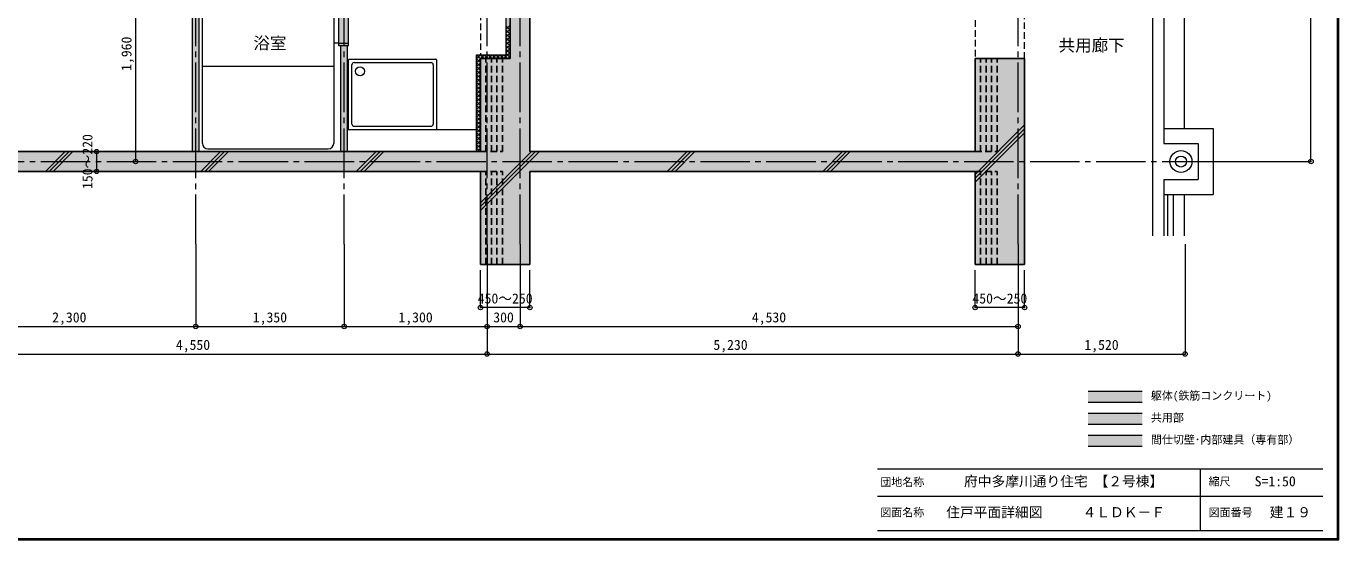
# Model space of a CAD drawing. Units: millimetres at full size, sheet at 1:50; details may follow other scales. Extents: x -9674 to 9699, y -6794 to 6791.
# Drawn here: x -2241 to 9699, y -6794 to -2126 of the extents above; entities that cross this region are included whole.
import ezdxf
from ezdxf.enums import TextEntityAlignment as Align

# ---------------------------------------------------------------- set-up
doc = ezdxf.new("R2010")
doc.units = ezdxf.units.MM
doc.header["$LTSCALE"] = 50
doc.header["$PDMODE"] = 32
doc.header["$PDSIZE"] = 40
doc.linetypes.add('CHAIN2', pattern=[12, 9, -1, 1, -1])
doc.linetypes.add('DASHED1', pattern=[1.8, 1.2, -0.6])
for name, color, linetype, lineweight in [('0-0_図面枠', 7, 'Continuous', 9), ('0-1_タイトル', 7, 'Continuous', 9), ('1-0_芯', 7, 'CHAIN2', 9), ('1-1_躯体', 2, 'Continuous', 25), ('1-2_間仕切', 3, 'Continuous', 18), ('1-3_建具', 3, 'Continuous', 18), ('1-5_設備', 7, 'Continuous', 9), ('1-6_ﾊﾞﾙｺﾆｰ・階段', 7, 'Continuous', 9), ('1-8_ハッチ', 4, 'Continuous', 9), ('1-A_文字', 7, 'Continuous', 9), ('1-B_寸法', 7, 'Continuous', 9), ('1-C_梁', 7, 'DASHED1', 9)]:
    doc.layers.add(name, color=color, linetype=linetype, lineweight=lineweight)
for name, color, linetype in [('4-0', 1, 'Continuous'), ('4-2', 4, 'Continuous'), ('4-F', 4, 'Continuous')]:
    doc.layers.add(name, color=color, linetype=linetype)
doc.styles.add('ＭＳ ゴシック', font='')
doc.styles.get('ＭＳ ゴシック').set_extended_font_data('MS Gothic')

msp = doc.modelspace()

# ---------------------------------------------------------------- linework, layer by layer
at = {"layer": '0-0_図面枠'}
for p, q in [((9688.35, -6783.35), (9688.35, 6780.85)), ((9690.11, -6785.11), (9690.11, 6782.61)), ((9691.87, -6786.88), (9691.87, 6784.38)), ((9693.64, 6786.14), (9693.64, -6788.64)), ((9695.4, -6790.4), (9695.4, 6787.9)), ((9697.16, -6792.16), (9697.16, 6789.66)), ((-9673.92, -6793.93), (9698.92, -6793.93)), ((-9672.16, -6792.16), (9697.16, -6792.16)), ((-9670.4, -6790.4), (9695.4, -6790.4)), ((9693.64, -6788.64), (-9668.64, -6788.64)), ((-9666.87, -6786.88), (9691.87, -6786.88)), ((-9665.11, -6785.11), (9690.11, -6785.11)), ((-9663.35, -6783.35), (9688.35, -6783.35))]:
    msp.add_line(p, q, dxfattribs=at)
msp.add_lwpolyline([(9698.92, -6793.93), (9698.92, 6791.43), (-9673.92, 6791.43)], dxfattribs=at)
at = {"layer": '0-1_タイトル'}
for p, q in [((5503.35, -6148.35), (7653.35, -6148.35)), ((7653.35, -6148.35), (9553.35, -6148.35)), ((8439.55, -6148.35), (8439.55, -6710.85)), ((5503.35, -6398.35), (9553.35, -6398.35)), ((5503.35, -6710.85), (9553.35, -6710.85))]:
    msp.add_line(p, q, dxfattribs=at)
at = {"layer": '1-0_芯'}
for p, q in [((-698.75, -4105.47), (-698.75, 5294.53)), ((1951.25, -4105.47), (1951.25, 5294.53)), ((6781.25, -4105.47), (6781.25, 5294.53)), ((651.25, -4105.47), (651.25, -451.47)), ((2251.25, -4105.47), (2251.25, -451.47)), ((-8708.75, -3355.47), (8446.25, -3355.47))]:
    msp.add_line(p, q, dxfattribs=at)
at = {"layer": '1-1_躯体'}
for p, q in [((2161.25, -2420.47), (2161.25, -455.47)), ((2341.25, -3265.47), (2341.25, -635.47)), ((1891.25, -2420.47), (2161.25, -2420.47)), ((1891.25, -3265.47), (1891.25, -2420.47)), ((6391.25, -3265.47), (6391.25, -2420.47)), ((6391.25, -2420.47), (6841.25, -2420.47)), ((6841.25, -4290.47), (6841.25, -2420.47)), ((1891.25, -3265.47), (-2608.75, -3265.47)), ((6391.25, -3265.47), (2341.25, -3265.47)), ((1891.25, -3445.47), (-2608.75, -3445.47)), ((1891.25, -4290.47), (1891.25, -3445.47)), ((6391.25, -3445.47), (2341.25, -3445.47)), ((2341.25, -4290.47), (2341.25, -3445.47)), ((6391.25, -4290.47), (6391.25, -3445.47)), ((2341.25, -4290.47), (1891.25, -4290.47)), ((6391.25, -4290.47), (6841.25, -4290.47))]:
    msp.add_line(p, q, dxfattribs=at)
at = {"layer": '1-1_躯体', "linetype": 'DASHED1'}
for p, q in [((1941.25, -3265.47), (1941.25, -2420.47)), ((1991.25, -3265.47), (1991.25, -2420.47)), ((2041.25, -3265.47), (2041.25, -2420.47)), ((2091.25, -3265.47), (2091.25, -2420.47)), ((6441.25, -3265.47), (6441.25, -2420.47)), ((6491.25, -3265.47), (6491.25, -2420.47)), ((6541.25, -3265.47), (6541.25, -2420.47)), ((6591.25, -3265.47), (6591.25, -2420.47)), ((1891.25, -3265.47), (2091.25, -3265.47)), ((6391.25, -3265.47), (6591.25, -3265.47)), ((1891.25, -3445.47), (2091.25, -3445.47)), ((1941.25, -4290.47), (1941.25, -3445.47)), ((1991.25, -4290.47), (1991.25, -3445.47)), ((2041.25, -4290.47), (2041.25, -3445.47)), ((2091.25, -4290.47), (2091.25, -3445.47)), ((6391.25, -3445.47), (6591.25, -3445.47)), ((6441.25, -4290.47), (6441.25, -3445.47)), ((6491.25, -4290.47), (6491.25, -3445.47)), ((6541.25, -4290.47), (6541.25, -3445.47)), ((6591.25, -4290.47), (6591.25, -3445.47))]:
    msp.add_line(p, q, dxfattribs=at)
at = {"layer": '1-2_間仕切'}
for p, q in [((-728.75, -3265.47), (-728.75, -421.47)), ((621.25, -3265.47), (621.25, -2303.47)), ((681.25, -3265.47), (681.25, -2303.47))]:
    msp.add_line(p, q, dxfattribs=at)
msp.add_lwpolyline([(-668.75, -3265.47), (-668.75, -1425.47), (621.25, -1425.47)], dxfattribs=at)
at = {"layer": '1-3_建具', "color": 7, "lineweight": 9}
for p, q in [((601.25, -2278.47), (601.25, -1558.47)), ((691.25, -2278.47), (691.25, -1558.47)), ((601.25, -2278.47), (691.25, -2278.47)), ((601.25, -2303.47), (601.25, -2278.47)), ((691.25, -2303.47), (601.25, -2303.47)), ((691.25, -2303.47), (691.25, -2278.47))]:
    msp.add_line(p, q, dxfattribs=at)
at = {"layer": '1-5_設備'}
for p, q in [((-638.75, -3190.47), (-638.75, -1500.47)), ((556.25, -1500.47), (556.25, -3190.47)), ((601.25, -2278.47), (556.25, -2278.47)), ((556.25, -2490.47), (-638.75, -2490.47)), ((691.25, -3065.47), (691.25, -2430.47)), ((696.25, -2425.47), (1486.25, -2425.47)), ((721.25, -3015.47), (721.25, -2475.47)), ((741.25, -2455.47), (1441.25, -2455.47)), ((1461.25, -2475.47), (1461.25, -3015.47)), ((1491.25, -2430.47), (1491.25, -3065.47)), ((681.25, -3065.47), (1856.25, -3065.47)), ((741.25, -3035.47), (1441.25, -3035.47)), ((-588.75, -3240.47), (506.25, -3240.47))]:
    msp.add_line(p, q, dxfattribs=at)
msp.add_circle((795.42, -2535.47), 40, dxfattribs=at)
for centre, radius, start, end in [((696.25, -2430.47), 5, 90, 180), ((741.25, -2475.47), 20, 90, 180), ((1441.25, -2475.47), 20, 0, 90), ((1486.25, -2430.47), 5, 0, 90), ((741.25, -3015.47), 20, 180, 270), ((1441.25, -3015.47), 20, 270, 0), ((-588.75, -3190.47), 50, 180, 270), ((506.25, -3190.47), 50, 270, 0)]:
    msp.add_arc(centre, radius, start, end, dxfattribs=at)
at = {"layer": '1-6_ﾊﾞﾙｺﾆｰ・階段'}
for p, q in [((8106.25, 854.53), (8106.25, -3055.47)), ((8291.25, 854.53), (8291.25, -3055.47)), ((8106.25, -3055.47), (8556.25, -3055.47)), ((8106.25, -3055.47), (8106.25, -3190.47)), ((8556.25, -3055.47), (8556.25, -3655.47)), ((8106.25, -3520.47), (8421.25, -3520.47)), ((8106.25, -3520.47), (8106.25, -3655.47)), ((8106.25, -3655.47), (8556.25, -3655.47)), ((8106.25, -3655.47), (8106.25, -4031.09)), ((8141.25, -3655.47), (8141.25, -4031.09)), ((8191.25, -3655.47), (8191.25, -4031.09)), ((8291.25, -3655.47), (8291.25, -4031.09))]:
    msp.add_line(p, q, dxfattribs=at)
at = {"layer": '1-6_ﾊﾞﾙｺﾆｰ・階段', "color": 4}
msp.add_line((8006.25, -4031.09), (8006.25, -865.47), dxfattribs=at)
at = {"layer": '1-6_ﾊﾞﾙｺﾆｰ・階段'}
msp.add_lwpolyline([(8106.25, -3190.47), (8421.25, -3190.47), (8421.25, -3520.47)], dxfattribs=at)
at = {"layer": '1-6_ﾊﾞﾙｺﾆｰ・階段', "color": 4}
msp.add_circle((8263.75, -3355.47), 100, dxfattribs=at)
at = {"layer": '1-6_ﾊﾞﾙｺﾆｰ・階段'}
msp.add_circle((8263.75, -3355.47), 50, dxfattribs=at)
at = {"layer": '1-8_ハッチ'}
for p, q in [((2126.25, -2151.75), (2161.25, -2116.75)), ((2126.25, -2126.25), (2161.25, -2161.25)), ((2126.25, -2187.1), (2161.25, -2152.1)), ((2126.25, -2161.61), (2161.25, -2196.61)), ((2126.25, -2222.46), (2161.25, -2187.46)), ((2126.25, -2196.96), (2161.25, -2231.96)), ((2126.25, -2257.81), (2161.25, -2222.81)), ((2126.25, -2232.32), (2161.25, -2267.32)), ((2126.25, -2293.17), (2161.25, -2258.17)), ((2126.25, -2267.67), (2161.25, -2302.67)), ((1856.25, -2421.75), (1892.52, -2385.47)), ((1856.25, -2386.39), (1857.17, -2385.47)), ((1856.25, -2386.58), (1891.25, -2421.58)), ((1890.5, -2385.47), (1925.5, -2420.47)), ((1892.88, -2420.47), (1927.88, -2385.47)), ((1925.85, -2385.47), (1960.85, -2420.47)), ((1928.23, -2420.47), (1963.23, -2385.47)), ((1961.21, -2385.47), (1996.21, -2420.47)), ((1963.59, -2420.47), (1998.59, -2385.47)), ((1996.56, -2385.47), (2031.56, -2420.47)), ((1998.94, -2420.47), (2033.94, -2385.47)), ((2031.92, -2385.47), (2066.92, -2420.47)), ((2034.3, -2420.47), (2069.3, -2385.47)), ((2067.27, -2385.47), (2102.27, -2420.47)), ((2069.66, -2420.47), (2104.66, -2385.47)), ((2102.63, -2385.47), (2137.63, -2420.47)), ((2105.01, -2420.47), (2161.25, -2364.23)), ((2126.25, -2328.52), (2161.25, -2293.52)), ((2126.25, -2303.03), (2161.25, -2338.03)), ((2126.25, -2363.88), (2161.25, -2328.88)), ((2126.25, -2338.38), (2161.25, -2373.38)), ((2126.25, -2373.74), (2161.25, -2408.74)), ((1856.25, -2421.94), (1891.25, -2456.94)), ((1856.25, -2457.1), (1891.25, -2422.1)), ((1856.25, -2457.29), (1891.25, -2492.29)), ((1856.25, -2492.46), (1891.25, -2457.46)), ((1856.25, -2492.65), (1891.25, -2527.65)), ((1856.25, -2527.81), (1891.25, -2492.81)), ((2140.37, -2420.47), (2161.25, -2399.59)), ((1856.25, -2528), (1891.25, -2563)), ((1856.25, -2563.17), (1891.25, -2528.17)), ((1856.25, -2563.36), (1891.25, -2598.36)), ((1856.25, -2598.52), (1891.25, -2563.52)), ((1856.25, -2598.71), (1891.25, -2633.71)), ((1856.25, -2633.88), (1891.25, -2598.88)), ((1856.25, -2634.07), (1891.25, -2669.07)), ((1856.25, -2669.23), (1891.25, -2634.23)), ((1856.25, -2669.42), (1891.25, -2704.42)), ((1856.25, -2704.59), (1891.25, -2669.59)), ((1856.25, -2704.78), (1891.25, -2739.78)), ((1856.25, -2739.94), (1891.25, -2704.94)), ((1856.25, -2740.13), (1891.25, -2775.13)), ((1856.25, -2775.3), (1891.25, -2740.3)), ((1856.25, -2775.49), (1891.25, -2810.49)), ((1856.25, -2810.65), (1891.25, -2775.65)), ((1856.25, -2810.84), (1891.25, -2845.84)), ((1856.25, -2846.01), (1891.25, -2811.01)), ((1856.25, -2846.2), (1891.25, -2881.2)), ((1856.25, -2881.37), (1891.25, -2846.37)), ((1856.25, -2881.55), (1891.25, -2916.55)), ((1856.25, -2916.72), (1891.25, -2881.72)), ((1856.25, -2916.91), (1891.25, -2951.91)), ((1856.25, -2952.08), (1891.25, -2917.08)), ((1856.25, -2952.27), (1891.25, -2987.27)), ((1856.25, -2987.43), (1891.25, -2952.43)), ((1856.25, -2987.62), (1891.25, -3022.62)), ((1856.25, -3022.79), (1891.25, -2987.79)), ((1856.25, -3022.98), (1891.25, -3057.98)), ((1856.25, -3058.14), (1891.25, -3023.14)), ((1856.25, -3058.33), (1891.25, -3093.33)), ((1856.25, -3093.5), (1891.25, -3058.5)), ((1856.25, -3093.69), (1891.25, -3128.69)), ((1856.25, -3128.85), (1891.25, -3093.85)), ((6391.25, -3472.89), (6841.25, -3022.89)), ((6391.25, -3508.25), (6841.25, -3058.25)), ((6391.25, -3543.6), (6841.25, -3093.6)), ((1856.25, -3129.04), (1891.25, -3164.04)), ((1856.25, -3164.21), (1891.25, -3129.21)), ((1856.25, -3164.4), (1891.25, -3199.4)), ((1856.25, -3199.56), (1891.25, -3164.56)), ((1856.25, -3199.75), (1891.25, -3234.75)), ((1856.25, -3234.92), (1891.25, -3199.92)), ((-2066.61, -3445.47), (-1886.61, -3265.47)), ((-2031.26, -3445.47), (-1851.26, -3265.47)), ((-1995.9, -3445.47), (-1815.9, -3265.47)), ((-652.4, -3445.47), (-472.4, -3265.47)), ((-617.05, -3445.47), (-437.05, -3265.47)), ((-581.69, -3445.47), (-401.69, -3265.47)), ((761.81, -3445.47), (941.81, -3265.47)), ((797.17, -3445.47), (977.17, -3265.47)), ((832.52, -3445.47), (1012.52, -3265.47)), ((1856.25, -3235.11), (1886.61, -3265.47)), ((1861.05, -3265.47), (1891.25, -3235.27)), ((1891.25, -3800.96), (2426.74, -3265.47)), ((1891.25, -3765.6), (2391.38, -3265.47)), ((1891.25, -3730.25), (2356.03, -3265.47)), ((3590.24, -3445.47), (3770.24, -3265.47)), ((3625.59, -3445.47), (3805.59, -3265.47)), ((3660.95, -3445.47), (3840.95, -3265.47)), ((5004.45, -3445.47), (5184.45, -3265.47)), ((5039.81, -3445.47), (5219.81, -3265.47)), ((5075.16, -3445.47), (5255.16, -3265.47))]:
    msp.add_line(p, q, dxfattribs=at)
msp.add_lwpolyline([(1856.25, -3265.47), (1856.25, -2385.47), (2126.25, -2385.47), (2126.25, -420.47)], dxfattribs=at)
at = {"layer": '1-B_寸法'}
for p, q in [((9446.25, -3355.47), (9446.25, -545.47)), ((-1246.25, -1395.47), (-1246.25, -3355.47)), ((-1600.79, -3265.47), (-1600.79, -3445.47)), ((8446.25, -3355.47), (9446.25, -3355.47)), ((-698.75, -4105.47), (-698.75, -4855.47)), ((651.25, -4105.47), (651.25, -4855.47)), ((1951.25, -4105.47), (1951.25, -5105.47)), ((2251.25, -4105.47), (2251.25, -4855.47)), ((6781.25, -4105.47), (6781.25, -5105.47)), ((8301.25, -4105.47), (8301.25, -5105.47)), ((1891.25, -4683.88), (1891.25, -4343.69)), ((2341.25, -4683.88), (2341.25, -4343.69)), ((6391.25, -4683.88), (6391.25, -4343.69)), ((6841.25, -4683.88), (6841.25, -4343.69)), ((2341.25, -4683.88), (1891.25, -4683.88)), ((6841.25, -4683.88), (6391.25, -4683.88)), ((-2998.75, -4855.47), (-698.75, -4855.47)), ((-698.75, -4855.47), (651.25, -4855.47)), ((651.25, -4855.47), (1951.25, -4855.47)), ((1951.25, -4855.47), (2251.25, -4855.47)), ((2251.25, -4855.47), (6781.25, -4855.47)), ((6781.25, -5105.47), (8301.25, -5105.47)), ((7418.68, -5442.6), (7911.11, -5442.6)), ((7418.68, -5542.6), (7911.11, -5542.6)), ((7418.68, -5642.6), (7911.11, -5642.6)), ((7418.68, -5742.6), (7911.11, -5742.6)), ((7418.68, -5842.6), (7911.11, -5842.6)), ((7418.68, -5942.6), (7911.11, -5942.6))]:
    msp.add_line(p, q, dxfattribs=at)
msp.add_lwpolyline([(-2998.75, -5105.47), (1551.25, -5105.47), (6781.25, -5105.47)], dxfattribs=at)
at = {"layer": '1-B_寸法', "color": 3}
for p in [(-1600.79, -3265.47), (-1246.25, -3355.47), (9446.25, -3355.47), (-1600.79, -3445.47), (1891.25, -4683.88), (2341.25, -4683.88), (6391.25, -4683.88), (6841.25, -4683.88), (-698.75, -4855.47), (651.25, -4855.47), (1951.25, -4855.47), (2251.25, -4855.47), (6781.25, -4855.47), (1951.25, -5105.47), (6781.25, -5105.47), (8301.25, -5105.47)]:
    msp.add_point(p, dxfattribs=at)
at = {"layer": '1-B_寸法', "color": 1}
msp.add_solid([(7418.68, -5442.6), (7418.68, -5542.6), (7911.11, -5442.6), (7911.11, -5542.6)], dxfattribs=at)
at = {"layer": '1-B_寸法', "color": 2}
msp.add_solid([(7418.68, -5742.6), (7418.68, -5642.6), (7911.11, -5742.6), (7911.11, -5642.6)], dxfattribs=at)
at = {"layer": '1-B_寸法', "color": 4}
msp.add_solid([(7418.68, -5942.6), (7418.68, -5842.6), (7911.11, -5942.6), (7911.11, -5842.6)], dxfattribs=at)
at = {"layer": '1-C_梁'}
for p, q in [((1891.25, -481.47), (1891.25, -2385.47)), ((6391.25, -990.71), (6391.25, -2420.47)), ((6841.25, -2420.47), (6841.25, -1090.47))]:
    msp.add_line(p, q, dxfattribs=at)
at = {"layer": '4-0'}
for points in [[(2341.25, -3265.47), (2341.25, -635.47), (2161.25, -455.47)], [(2341.25, -3265.47), (2161.25, -455.47), (2161.25, -2420.47)], [(1891.25, -2420.47), (1891.25, -3265.47), (2341.25, -3265.47)], [(2341.25, -3265.47), (2161.25, -2420.47), (1891.25, -2420.47)], [(6391.25, -2420.47), (6841.25, -2420.47), (6391.25, -4290.47), (6841.25, -4290.47)], [(1891.25, -3445.47), (1891.25, -3265.47), (-2608.75, -3445.47), (-2608.75, -3265.47)], [(2341.25, -3265.47), (1891.25, -3265.47), (2341.25, -4290.47), (1891.25, -4290.47)], [(6391.25, -3265.47), (6391.25, -3445.47), (2341.25, -3265.47), (2341.25, -3445.47)]]:
    msp.add_solid(points, dxfattribs=at)
at = {"layer": '4-2'}
for points in [[(-728.75, -421.47), (-668.75, -481.47), (-728.75, -3265.47), (-668.75, -3265.47)], [(601.25, -1533.47), (691.25, -1533.47), (601.25, -2303.47), (691.25, -2303.47)], [(621.25, -2303.47), (681.25, -2303.47), (621.25, -3265.47), (681.25, -3265.47)]]:
    msp.add_solid(points, dxfattribs=at)
at = {"layer": '4-F'}
for points in [[(2126.25, -420.47), (2161.25, -455.47), (2126.25, -2385.47), (2161.25, -2420.47)], [(2126.25, -2385.47), (2161.25, -2420.47), (1856.25, -2385.47), (1891.25, -2420.47)], [(1856.25, -2385.47), (1891.25, -2420.47), (1856.25, -3265.47), (1891.25, -3265.47)]]:
    msp.add_solid(points, dxfattribs=at)

# ---------------------------------------------------------------- texts
at = {"layer": '0-1_タイトル', "style": 'ＭＳ ゴシック'}
for s, height, p in [('府中多摩川通り住宅 【２号棟】', 91.64, (6290.2, -6335.85)), ('団地名称', 73.31, (5528.35, -6328.57)), ('縮尺', 73.31, (8514.55, -6323.35)), ('S=1:50', 91.64, (8933.95, -6335.85)), ('図面名称', 73.31, (5528.35, -6604.6)), ('住戸平面詳細図', 91.64, (6128.35, -6617.1)), ('４ＬＤＫ－Ｆ', 91.64, (7368.36, -6617.1)), ('図面番号', 73.31, (8514.55, -6604.6)), ('建１９', 91.64, (9071.45, -6617.1))]:
    msp.add_text(s, height=height, dxfattribs=at).set_placement(p, align=Align.BOTTOM_LEFT)
at = {"layer": '1-A_文字', "style": 'ＭＳ ゴシック'}
for s, p in [('浴室', (-173.94, -2367.15)), ('共用廊下', (7150.8, -2387.1))]:
    msp.add_text(s, height=110, dxfattribs=at).set_placement(p, align=Align.BOTTOM_LEFT)
at = {"layer": '1-B_寸法', "style": 'ＭＳ ゴシック'}
for s, p in [('1,960', (-1256.25, -2531.72)), ('150～220', (-1610.79, -3605.47))]:
    msp.add_text(s, height=91.64, rotation=90, dxfattribs=at).set_placement(p, align=Align.BOTTOM_LEFT)
for s, height, p in [('450～250', 91.64, (1866.25, -4673.88)), ('450～250', 91.64, (6366.25, -4673.88)), ('2,300', 91.64, (-2005, -4845.47)), ('1,350', 91.64, (-180, -4845.47)), ('1,300', 91.64, (1145, -4845.47)), ('300', 91.64, (2007.5, -4845.47)), ('4,530', 91.64, (4360, -4845.47)), ('4,550', 91.64, (-880, -5095.47)), ('5,230', 91.64, (4010, -5095.47)), ('1,520', 91.64, (7385, -5095.47)), ('躯体(鉄筋コンクリート)', 73.31, (7990.07, -5542.6)), ('共用部', 73.31, (7990.07, -5742.6)), ('間仕切壁･内部建具（専有部）', 73.31, (7990.07, -5942.6))]:
    msp.add_text(s, height=height, dxfattribs=at).set_placement(p, align=Align.BOTTOM_LEFT)

doc.saveas('drawing.dxf')
